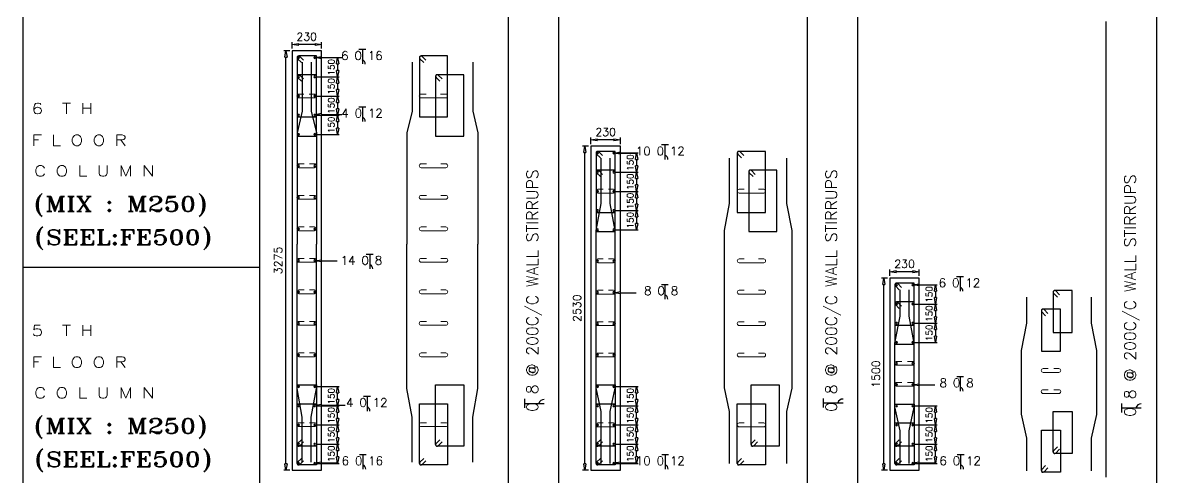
# Model space of a CAD drawing. Header units: millimetres. Extents: x 331487 to 517269, y 198509 to 399936.
# Drawn here: x 380148 to 397853, y 234075 to 241179 of the extents above; entities that cross this region are included whole.
import ezdxf

# ---------------------------------------------------------------- set-up
doc = ezdxf.new("R2010")
doc.units = ezdxf.units.MM
doc.header["$MEASUREMENT"] = 0
doc.layers.add('BEAM', color=1, linetype='Continuous', lineweight=5)
for name, color, linetype in [('COLUMN', 6, 'Continuous'), ('FOOTING', 5, 'Continuous'), ('FOOTING-SCH', 3, 'Continuous')]:
    doc.layers.add(name, color=color, linetype=linetype)
doc.styles.add('RO', font='romans.shx', dxfattribs={"height": 125})
doc.styles.add('ROMANS', font='romans.shx')
doc.styles.add('ROMANT', font='ROMANT.shx')

# ---------------------------------------------------------------- blocks, each defined once
blk = doc.blocks.new('_ClosedBlank')
at = {"color": 0, "linetype": 'ByBlock', "lineweight": -2}
for p, q in [((-1, 0.17), (0, 0)), ((-1, 0.17), (-1, -0.17)), ((0, 0), (-1, -0.17))]:
    blk.add_line(p, q, dxfattribs=at)

msp = doc.modelspace()

# ---------------------------------------------------------------- linework, layer by layer
at = {"color": 1, "linetype": 'Continuous'}
for p, q in [((385399, 240763), (385506, 240763)), ((385453, 240763), (385453, 240533)), ((385399, 239865), (385506, 239865)), ((385453, 239865), (385453, 239634)), ((390125, 239273), (390232, 239273)), ((390179, 239273), (390179, 239042)), ((385514, 237563), (385622, 237563)), ((385568, 237563), (385568, 237333)), ((390124, 237090), (390231, 237090)), ((390177, 237090), (390177, 236860)), ((394733, 237213), (394841, 237213)), ((394787, 237213), (394787, 236983)), ((394736, 235650), (394843, 235650)), ((394789, 235650), (394789, 235420)), ((385472, 235342), (385579, 235342)), ((385526, 235342), (385526, 235111)), ((387988, 235159), (387988, 235300)), ((392657, 235166), (392657, 235307)), ((387988, 235229), (388293, 235229)), ((392657, 235237), (392961, 235237)), ((397313, 235090), (397313, 235231)), ((397313, 235161), (397618, 235161)), ((385406, 234433), (385513, 234433)), ((385459, 234433), (385459, 234203)), ((390129, 234433), (390236, 234433)), ((390182, 234433), (390182, 234203)), ((394742, 234433), (394849, 234433)), ((394796, 234433), (394796, 234203))]:
    msp.add_line(p, q, dxfattribs=at)
at = {"color": 8, "linetype": 'Continuous'}
msp.add_line((380148, 237357), (383848, 237357), dxfattribs=at)
at = {"color": 1, "linetype": 'Continuous'}
for centre, radius, start, end in [((385437, 240537), 61.2, 355.5803, 75.6804), ((385437, 239639), 61.2, 355.5803, 75.6804), ((390163, 239047), 61.2, 355.5803, 75.6804), ((385553, 237338), 61.2, 355.5803, 75.6804), ((390162, 236864), 61.2, 355.5803, 75.6804), ((394772, 236987), 61.2, 355.5803, 75.6804), ((394774, 235424), 61.2, 355.5803, 75.6804), ((385511, 235116), 61.2, 355.5803, 75.6804), ((388286, 235209), 80.7, 85.5803, 165.6804), ((392955, 235217), 80.7, 85.5803, 165.6804), ((397612, 235141), 80.7, 85.5803, 165.6804), ((385444, 234207), 61.2, 355.5803, 75.6804), ((390167, 234207), 61.2, 355.5803, 75.6804), ((394780, 234207), 61.2, 355.5803, 75.6804)]:
    msp.add_arc(centre, radius, start, end, dxfattribs=at)
at = {"layer": 'BEAM', "ltscale": 0.05}
for p, q in [((384461, 240063), (384541, 240063)), ((384461, 240003), (384704, 240003)), ((384704, 240063), (384624, 240063)), ((386371, 240063), (386451, 240063)), ((386371, 240003), (386754, 240003)), ((386754, 240063), (386674, 240063)), ((384462, 238973), (384542, 238973)), ((384462, 238913), (384706, 238913)), ((384706, 238973), (384626, 238973)), ((386372, 238973), (386452, 238973)), ((386372, 238913), (386756, 238913)), ((386756, 238973), (386676, 238973)), ((389132, 238576), (389212, 238576)), ((389132, 238516), (389375, 238516)), ((389375, 238576), (389295, 238576)), ((391338, 238576), (391418, 238576)), ((391338, 238516), (391721, 238516)), ((391721, 238576), (391641, 238576)), ((384462, 238481), (384542, 238481)), ((384462, 238421), (384706, 238421)), ((384706, 238481), (384626, 238481)), ((386372, 238481), (386452, 238481)), ((386372, 238421), (386756, 238421)), ((386756, 238481), (386676, 238481)), ((384462, 237988), (384542, 237988)), ((384706, 237988), (384626, 237988)), ((386372, 237988), (386452, 237988)), ((386756, 237988), (386676, 237988)), ((384462, 237928), (384706, 237928)), ((386372, 237928), (386756, 237928)), ((384462, 237496), (384542, 237496)), ((384462, 237436), (384706, 237436)), ((384706, 237496), (384626, 237496)), ((386372, 237496), (386452, 237496)), ((386372, 237436), (386756, 237436)), ((386756, 237496), (386676, 237496)), ((389132, 237487), (389212, 237487)), ((389132, 237427), (389375, 237427)), ((389375, 237487), (389295, 237487)), ((391338, 237487), (391418, 237487)), ((391338, 237427), (391721, 237427)), ((391721, 237487), (391641, 237487)), ((384462, 237003), (384542, 237003)), ((384462, 236943), (384706, 236943)), ((384706, 237003), (384626, 237003)), ((386372, 237003), (386452, 237003)), ((386372, 236943), (386756, 236943)), ((386756, 237003), (386676, 237003)), ((389132, 236997), (389212, 236997)), ((389132, 236937), (389375, 236937)), ((389375, 236997), (389295, 236997)), ((391338, 236997), (391418, 236997)), ((391338, 236937), (391721, 236937)), ((391721, 236997), (391641, 236997)), ((384462, 236511), (384542, 236511)), ((384462, 236451), (384706, 236451)), ((384706, 236511), (384626, 236511)), ((386372, 236511), (386452, 236511)), ((386372, 236451), (386756, 236451)), ((386756, 236511), (386676, 236511)), ((389132, 236507), (389212, 236507)), ((389132, 236447), (389375, 236447)), ((389375, 236507), (389295, 236507)), ((391338, 236507), (391418, 236507)), ((391338, 236447), (391721, 236447)), ((391721, 236507), (391641, 236507)), ((384462, 236018), (384542, 236018)), ((384706, 236018), (384626, 236018)), ((386372, 236018), (386452, 236018)), ((386756, 236018), (386676, 236018)), ((389132, 236017), (389212, 236017)), ((389375, 236017), (389295, 236017)), ((391338, 236017), (391418, 236017)), ((391721, 236017), (391641, 236017)), ((384462, 235958), (384706, 235958)), ((386372, 235958), (386756, 235958)), ((389132, 235957), (389375, 235957)), ((391338, 235957), (391721, 235957)), ((393800, 235887), (393880, 235887)), ((394044, 235887), (393964, 235887)), ((393800, 235827), (394044, 235827)), ((396086, 235774), (396166, 235774)), ((396086, 235714), (396330, 235714)), ((396330, 235774), (396250, 235774)), ((393800, 235557), (393880, 235557)), ((393800, 235497), (394044, 235497)), ((394044, 235557), (393964, 235557)), ((396086, 235444), (396166, 235444)), ((396086, 235384), (396330, 235384)), ((396330, 235444), (396250, 235444)), ((384462, 234928), (384542, 234928)), ((384462, 234868), (384706, 234868)), ((384706, 234928), (384626, 234928)), ((386372, 234928), (386452, 234928)), ((386372, 234868), (386756, 234868)), ((386756, 234928), (386676, 234928)), ((389132, 234924), (389212, 234924)), ((389132, 234864), (389375, 234864)), ((389375, 234924), (389295, 234924)), ((391338, 234924), (391418, 234924)), ((391338, 234864), (391721, 234864)), ((391721, 234924), (391641, 234924))]:
    msp.add_line(p, q, dxfattribs=at)
for centre, start, end in [((384461, 240033), 90, 270), ((384704, 240033), 270, 90), ((386371, 240033), 90, 270), ((386754, 240033), 270, 90), ((384462, 238943), 90, 270), ((384706, 238943), 270, 90), ((386372, 238943), 90, 270), ((386756, 238943), 270, 90), ((389132, 238546), 90, 270), ((389375, 238546), 270, 90), ((391338, 238546), 90, 270), ((391721, 238546), 270, 90), ((384462, 238451), 90, 270), ((384706, 238451), 270, 90), ((386372, 238451), 90, 270), ((386756, 238451), 270, 90), ((384462, 237958), 90, 270), ((384706, 237958), 270, 90), ((386372, 237958), 90, 270), ((386756, 237958), 270, 90), ((384462, 237466), 90, 270), ((384706, 237466), 270, 90), ((386372, 237466), 90, 270), ((386756, 237466), 270, 90), ((389132, 237457), 90, 270), ((389375, 237457), 270, 90), ((391338, 237457), 90, 270), ((391721, 237457), 270, 90), ((384462, 236973), 90, 270), ((384706, 236973), 270, 90), ((386372, 236973), 90, 270), ((386756, 236973), 270, 90), ((389132, 236967), 90, 270), ((389375, 236967), 270, 90), ((391338, 236967), 90, 270), ((391721, 236967), 270, 90), ((384462, 236481), 90, 270), ((384706, 236481), 270, 90), ((386372, 236481), 90, 270), ((386756, 236481), 270, 90), ((389132, 236477), 90, 270), ((389375, 236477), 270, 90), ((391338, 236477), 90, 270), ((391721, 236477), 270, 90), ((384462, 235988), 90, 270), ((384706, 235988), 270, 90), ((386372, 235988), 90, 270), ((386756, 235988), 270, 90), ((389132, 235987), 90, 270), ((389375, 235987), 270, 90), ((391338, 235987), 90, 270), ((391721, 235987), 270, 90), ((393800, 235857), 90, 270), ((394044, 235857), 270, 90), ((396086, 235744), 90, 270), ((396330, 235744), 270, 90), ((393800, 235527), 90, 270), ((394044, 235527), 270, 90), ((396086, 235414), 90, 270), ((396330, 235414), 270, 90), ((384462, 234898), 90, 270), ((384706, 234898), 270, 90), ((386372, 234898), 90, 270), ((386756, 234898), 270, 90), ((389132, 234894), 90, 270), ((389375, 234894), 270, 90), ((391338, 234894), 90, 270), ((391721, 234894), 270, 90)]:
    msp.add_arc(centre, 30, start, end, dxfattribs=at)
at = {"layer": 'COLUMN'}
for p, q in [((384814, 240738), (384354, 240738)), ((384354, 240738), (384354, 234188)), ((384814, 234188), (384814, 240738)), ((389482, 239248), (389022, 239248)), ((389022, 239248), (389022, 234188)), ((389482, 234188), (389482, 239248)), ((394151, 237188), (393691, 237188)), ((393691, 237188), (393691, 234188)), ((394151, 234188), (394151, 237188)), ((384354, 234188), (384814, 234188)), ((389022, 234188), (389482, 234188)), ((393691, 234188), (394151, 234188))]:
    msp.add_line(p, q, dxfattribs=at)
at = {"layer": 'COLUMN', "color": 3}
for p, q in [((384434, 240633), (384434, 239708)), ((384441, 240616), (384501, 240556)), ((384734, 240658), (384459, 240658)), ((384536, 240591), (384477, 240651)), ((384734, 239708), (384734, 240658)), ((386344, 240633), (386344, 239708)), ((386351, 240616), (386411, 240556)), ((386784, 240658), (386369, 240658)), ((386446, 240591), (386387, 240651)), ((386784, 239708), (386784, 240658)), ((384515, 240564), (384515, 239794)), ((384653, 240564), (384653, 239794)), ((386230, 240564), (386230, 239794)), ((387177, 240564), (387177, 239794)), ((384434, 240341), (384434, 239408)), ((384441, 240323), (384501, 240263)), ((384734, 240366), (384459, 240366)), ((384536, 240299), (384477, 240358)), ((384734, 239408), (384734, 240366)), ((386596, 240341), (386596, 239408)), ((386603, 240323), (386663, 240263)), ((387036, 240366), (386621, 240366)), ((386698, 240299), (386638, 240358)), ((387036, 239408), (387036, 240366)), ((384515, 239794), (384434, 239460)), ((384653, 239794), (384734, 239460)), ((386230, 239794), (386149, 239460)), ((387177, 239794), (387258, 239460)), ((384434, 239708), (384734, 239708)), ((386344, 239708), (386784, 239708)), ((384434, 239460), (384434, 237717)), ((384434, 239408), (384734, 239408)), ((384734, 239460), (384734, 237717)), ((386149, 239460), (386149, 237717)), ((386596, 239408), (387036, 239408)), ((387258, 239460), (387258, 237717)), ((389102, 239143), (389102, 238214)), ((389110, 239126), (389170, 239066)), ((389402, 239168), (389127, 239168)), ((389205, 239101), (389145, 239161)), ((389184, 238355), (389184, 239062)), ((389321, 238355), (389321, 239062)), ((389402, 238214), (389402, 239168)), ((391188, 238355), (391188, 239062)), ((391308, 239143), (391308, 238214)), ((391315, 239126), (391375, 239066)), ((391748, 239168), (391333, 239168)), ((391410, 239101), (391351, 239161)), ((391748, 238214), (391748, 239168)), ((392082, 238355), (392082, 239062)), ((389102, 238851), (389102, 237917)), ((389402, 238876), (389127, 238876)), ((389205, 238809), (389145, 238868)), ((389402, 237917), (389402, 238876)), ((391488, 238851), (391488, 237917)), ((391928, 238876), (391513, 238876)), ((391590, 238809), (391530, 238868)), ((391928, 237917), (391928, 238876)), ((389110, 238833), (389170, 238773)), ((391495, 238833), (391555, 238773)), ((389102, 237929), (389184, 238355)), ((389402, 237929), (389321, 238355)), ((391106, 237929), (391188, 238355)), ((392163, 237929), (392082, 238355)), ((389102, 238214), (389402, 238214)), ((391308, 238214), (391748, 238214)), ((389102, 235475), (389102, 237929)), ((389102, 237917), (389402, 237917)), ((389402, 235469), (389402, 237929)), ((391106, 235475), (391106, 237929)), ((391488, 237917), (391928, 237917)), ((392163, 235469), (392163, 237929)), ((384434, 235462), (384434, 237717)), ((384734, 235462), (384734, 237717)), ((386149, 235462), (386149, 237717)), ((387258, 235462), (387258, 237717)), ((393771, 237083), (393771, 236454)), ((394071, 237108), (393796, 237108)), ((393873, 237041), (393813, 237101)), ((394071, 236454), (394071, 237108)), ((393778, 237066), (393838, 237006)), ((393852, 236595), (393852, 237002)), ((393990, 236595), (393990, 237002)), ((396240, 236970), (396240, 236340)), ((396248, 236952), (396308, 236892)), ((396540, 236995), (396265, 236995)), ((396343, 236928), (396283, 236988)), ((396540, 236340), (396540, 236995)), ((393771, 236791), (393771, 236157)), ((393778, 236773), (393838, 236713)), ((394071, 236816), (393796, 236816)), ((393873, 236749), (393813, 236808)), ((394071, 236157), (394071, 236816)), ((395829, 236482), (395829, 236889)), ((396840, 236482), (396840, 236889)), ((393771, 236169), (393852, 236595)), ((394071, 236169), (393990, 236595)), ((396057, 236677), (396057, 236044)), ((396064, 236660), (396124, 236600)), ((396357, 236702), (396082, 236702)), ((396159, 236635), (396100, 236695)), ((396357, 236044), (396357, 236702)), ((393771, 236454), (394071, 236454)), ((395748, 236056), (395829, 236482)), ((396921, 236056), (396840, 236482)), ((396240, 236340), (396540, 236340)), ((393771, 235175), (393771, 236169)), ((393771, 236157), (394071, 236157)), ((394071, 235169), (394071, 236169)), ((395748, 235062), (395748, 236056)), ((396057, 236044), (396357, 236044)), ((396921, 235056), (396921, 236056)), ((384434, 234586), (384434, 235519)), ((384434, 235519), (384734, 235519)), ((384734, 235519), (384734, 234561)), ((386596, 234586), (386596, 235519)), ((386596, 235519), (387036, 235519)), ((387036, 235519), (387036, 234561)), ((389102, 234586), (389102, 235519)), ((389102, 235519), (389402, 235519)), ((389402, 235519), (389402, 234561)), ((391523, 234586), (391523, 235519)), ((391523, 235519), (391963, 235519)), ((391963, 235519), (391963, 234561)), ((384515, 235014), (384434, 235462)), ((384653, 235014), (384734, 235462)), ((386230, 235014), (386149, 235462)), ((387177, 235014), (387258, 235462)), ((389184, 235101), (389102, 235475)), ((389321, 235101), (389402, 235469)), ((391188, 235101), (391106, 235475)), ((392082, 235101), (392163, 235469)), ((384434, 234293), (384434, 235221)), ((384434, 235221), (384734, 235221)), ((384734, 235221), (384734, 234268)), ((386344, 234293), (386344, 235221)), ((386344, 235221), (386784, 235221)), ((386784, 235221), (386784, 234268)), ((389102, 234293), (389102, 235225)), ((389102, 235225), (389402, 235225)), ((389402, 235225), (389402, 234268)), ((391308, 234293), (391308, 235225)), ((391308, 235225), (391748, 235225)), ((391748, 235225), (391748, 234268)), ((393771, 234586), (393771, 235219)), ((393771, 235219), (394071, 235219)), ((393852, 234801), (393771, 235175)), ((393990, 234801), (394071, 235169)), ((394071, 235219), (394071, 234561)), ((384515, 234313), (384515, 235014)), ((384653, 234313), (384653, 235014)), ((386230, 234313), (386230, 235014)), ((387177, 234313), (387177, 235014)), ((389184, 234292), (389184, 235101)), ((389321, 234292), (389321, 235101)), ((391188, 234292), (391188, 235101)), ((392082, 234292), (392082, 235101)), ((395829, 234688), (395748, 235062)), ((396240, 234472), (396240, 235105)), ((396240, 235105), (396540, 235105)), ((396540, 235105), (396540, 234447)), ((396840, 234688), (396921, 235056)), ((393771, 234293), (393771, 234925)), ((393771, 234925), (394071, 234925)), ((393852, 234292), (393852, 234801)), ((393990, 234292), (393990, 234801)), ((394071, 234925), (394071, 234268)), ((396057, 234180), (396057, 234812)), ((396057, 234812), (396357, 234812)), ((396357, 234812), (396357, 234155)), ((384441, 234603), (384501, 234663)), ((384536, 234628), (384477, 234568)), ((386603, 234603), (386663, 234663)), ((386698, 234628), (386638, 234568)), ((389110, 234603), (389170, 234663)), ((389205, 234628), (389145, 234568)), ((391530, 234603), (391590, 234663)), ((391625, 234628), (391566, 234568)), ((393778, 234603), (393838, 234663)), ((393873, 234628), (393813, 234568)), ((395829, 234179), (395829, 234688)), ((396840, 234179), (396840, 234688)), ((384734, 234561), (384459, 234561)), ((387036, 234561), (386621, 234561)), ((389402, 234561), (389127, 234561)), ((391963, 234561), (391548, 234561)), ((394071, 234561), (393796, 234561)), ((396248, 234490), (396308, 234550)), ((396540, 234447), (396265, 234447)), ((396343, 234514), (396283, 234455)), ((384441, 234311), (384501, 234371)), ((384734, 234268), (384459, 234268)), ((384536, 234335), (384477, 234276)), ((386351, 234311), (386411, 234371)), ((386784, 234268), (386369, 234268)), ((386446, 234335), (386387, 234276)), ((389110, 234311), (389170, 234371)), ((389402, 234268), (389127, 234268)), ((389205, 234335), (389145, 234276)), ((391315, 234311), (391375, 234371)), ((391748, 234268), (391333, 234268)), ((391410, 234335), (391351, 234276)), ((393778, 234311), (393838, 234371)), ((394071, 234268), (393796, 234268)), ((393873, 234335), (393813, 234276)), ((396064, 234198), (396124, 234258)), ((396357, 234155), (396082, 234155)), ((396159, 234222), (396100, 234162))]:
    msp.add_line(p, q, dxfattribs=at)
at = {"layer": 'COLUMN', "color": 4}
for points in [[(384815, 240632), (385131, 240632)], [(384815, 239746), (385131, 239746)], [(389483, 239142), (389727, 239142)], [(384815, 237458), (385059, 237458)], [(394151, 237082), (394396, 237082)], [(389483, 236959), (389727, 236959)], [(394151, 235519), (394396, 235519)], [(384815, 235203), (385185, 235203)], [(384815, 234302), (385070, 234302)], [(389483, 234302), (389738, 234302)], [(394151, 234302), (394406, 234302)]]:
    msp.add_lwpolyline(points, dxfattribs=at)
at = {"layer": 'COLUMN', "color": 3}
for centre, start, end in [((384459, 240633), 45, 180), ((384459, 240633), 90, 225), ((386369, 240633), 45, 180), ((386369, 240633), 90, 225), ((384459, 240341), 45, 180), ((384459, 240341), 90, 225), ((386621, 240341), 45, 180), ((386621, 240341), 90, 225), ((389127, 239143), 45, 180), ((389127, 239143), 90, 225), ((391333, 239143), 45, 180), ((391333, 239143), 90, 225), ((389127, 238851), 45, 180), ((389127, 238851), 90, 225), ((391513, 238851), 45, 180), ((391513, 238851), 90, 225), ((393796, 237083), 45, 180), ((393796, 237083), 90, 225), ((396265, 236970), 45, 180), ((396265, 236970), 90, 225), ((393796, 236791), 45, 180), ((393796, 236791), 90, 225), ((396082, 236677), 45, 180), ((396082, 236677), 90, 225), ((384459, 234586), 135, 270), ((386621, 234586), 135, 270), ((389127, 234586), 135, 270), ((391548, 234586), 135, 270), ((393796, 234586), 135, 270), ((384459, 234586), 180, 315), ((386621, 234586), 180, 315), ((389127, 234586), 180, 315), ((391548, 234586), 180, 315), ((393796, 234586), 180, 315), ((396265, 234472), 135, 270), ((396265, 234472), 180, 315), ((384459, 234293), 135, 270), ((384459, 234293), 180, 315), ((386369, 234293), 135, 270), ((386369, 234293), 180, 315), ((389127, 234293), 135, 270), ((389127, 234293), 180, 315), ((391333, 234293), 135, 270), ((391333, 234293), 180, 315), ((393796, 234293), 135, 270), ((393796, 234293), 180, 315), ((396082, 234180), 135, 270), ((396082, 234180), 180, 315)]:
    msp.add_arc(centre, 25, start, end, dxfattribs=at)
at = {"layer": 'COLUMN', "color": 7}
for centre, start, end in [((384459, 240633), 0, 180), ((384459, 240633), 180, 0), ((384709, 240633), 0, 180), ((384709, 240633), 180, 0), ((384459, 240333), 0, 180), ((384459, 240333), 180, 0), ((384709, 240333), 0, 180), ((384709, 240333), 180, 0), ((384459, 240033), 0, 180), ((384459, 240033), 180, 0), ((384709, 240033), 0, 180), ((384709, 240033), 180, 0), ((384459, 239733), 0, 180), ((384459, 239733), 180, 0), ((384709, 239733), 0, 180), ((384709, 239733), 180, 0), ((384459, 239433), 0, 180), ((384459, 239433), 0, 180), ((384459, 239433), 180, 0), ((384459, 239433), 180, 0), ((384709, 239433), 0, 180), ((384709, 239433), 0, 180), ((384709, 239433), 180, 0), ((384709, 239433), 180, 0), ((389127, 239143), 0, 180), ((389127, 239143), 180, 0), ((389377, 239143), 0, 180), ((389377, 239143), 180, 0), ((384459, 238941), 0, 180), ((384459, 238941), 180, 0), ((384709, 238941), 0, 180), ((384709, 238941), 180, 0), ((389127, 238843), 0, 180), ((389127, 238843), 180, 0), ((389377, 238843), 0, 180), ((389377, 238843), 180, 0), ((389127, 238543), 0, 180), ((389127, 238543), 180, 0), ((389377, 238543), 0, 180), ((389377, 238543), 180, 0), ((384459, 238448), 0, 180), ((384459, 238448), 180, 0), ((384709, 238448), 0, 180), ((384709, 238448), 180, 0), ((389127, 238243), 0, 180), ((389127, 238243), 180, 0), ((389377, 238243), 0, 180), ((389377, 238243), 180, 0), ((384459, 237956), 0, 180), ((384459, 237956), 180, 0), ((384709, 237956), 0, 180), ((384709, 237956), 180, 0), ((389127, 237943), 0, 180), ((389377, 237943), 0, 180), ((389127, 237943), 180, 0), ((389377, 237943), 180, 0), ((384459, 237463), 0, 180), ((384459, 237463), 180, 0), ((384709, 237463), 0, 180), ((384709, 237463), 180, 0), ((389127, 237453), 0, 180), ((389127, 237453), 180, 0), ((389377, 237453), 0, 180), ((389377, 237453), 180, 0), ((393796, 237083), 0, 180), ((393796, 237083), 180, 0), ((394046, 237083), 0, 180), ((394046, 237083), 180, 0), ((384459, 236971), 0, 180), ((384459, 236971), 180, 0), ((384709, 236971), 0, 180), ((384709, 236971), 180, 0), ((389127, 236963), 0, 180), ((389127, 236963), 180, 0), ((389377, 236963), 0, 180), ((389377, 236963), 180, 0), ((393796, 236783), 0, 180), ((393796, 236783), 180, 0), ((394046, 236783), 0, 180), ((394046, 236783), 180, 0), ((384459, 236478), 0, 180), ((384459, 236478), 180, 0), ((384709, 236478), 0, 180), ((384709, 236478), 180, 0), ((389127, 236473), 0, 180), ((389127, 236473), 180, 0), ((389377, 236473), 0, 180), ((389377, 236473), 180, 0), ((393796, 236483), 0, 180), ((393796, 236483), 180, 0), ((394046, 236483), 0, 180), ((394046, 236483), 180, 0), ((393796, 236183), 0, 180), ((394046, 236183), 0, 180), ((393796, 236183), 180, 0), ((394046, 236183), 180, 0), ((384459, 235986), 0, 180), ((384459, 235986), 180, 0), ((384709, 235986), 0, 180), ((384709, 235986), 180, 0), ((389127, 235983), 0, 180), ((389127, 235983), 180, 0), ((389377, 235983), 0, 180), ((389377, 235983), 180, 0), ((393796, 235853), 0, 180), ((393796, 235853), 180, 0), ((394046, 235853), 0, 180), ((394046, 235853), 180, 0), ((384459, 235493), 0, 180), ((384459, 235493), 180, 0), ((384709, 235493), 0, 180), ((384709, 235493), 180, 0), ((389127, 235493), 0, 180), ((389127, 235493), 180, 0), ((389377, 235493), 0, 180), ((389377, 235493), 180, 0), ((393796, 235523), 0, 180), ((393796, 235523), 180, 0), ((394046, 235523), 0, 180), ((394046, 235523), 180, 0), ((384459, 235193), 0, 180), ((384459, 235193), 180, 0), ((384709, 235193), 0, 180), ((384709, 235193), 180, 0), ((389127, 235193), 0, 180), ((389127, 235193), 180, 0), ((389377, 235193), 0, 180), ((389377, 235193), 180, 0), ((393796, 235193), 0, 180), ((393796, 235193), 180, 0), ((394046, 235193), 0, 180), ((394046, 235193), 180, 0), ((384459, 234893), 0, 180), ((384459, 234893), 180, 0), ((384709, 234893), 0, 180), ((384709, 234893), 180, 0), ((389127, 234893), 0, 180), ((389127, 234893), 180, 0), ((389377, 234893), 0, 180), ((389377, 234893), 180, 0), ((393796, 234893), 0, 180), ((393796, 234893), 180, 0), ((394046, 234893), 0, 180), ((394046, 234893), 180, 0), ((384459, 234593), 0, 180), ((384459, 234593), 180, 0), ((384709, 234593), 0, 180), ((384709, 234593), 180, 0), ((389127, 234593), 0, 180), ((389127, 234593), 180, 0), ((389377, 234593), 0, 180), ((389377, 234593), 180, 0), ((393796, 234593), 0, 180), ((393796, 234593), 180, 0), ((394046, 234593), 0, 180), ((394046, 234593), 180, 0), ((384459, 234293), 0, 180), ((384459, 234293), 180, 0), ((384709, 234293), 0, 180), ((384709, 234293), 180, 0), ((389127, 234293), 0, 180), ((389127, 234293), 180, 0), ((389377, 234293), 0, 180), ((389377, 234293), 180, 0), ((393796, 234293), 0, 180), ((393796, 234293), 180, 0), ((394046, 234293), 0, 180), ((394046, 234293), 180, 0)]:
    msp.add_arc(centre, 12.6, start, end, dxfattribs=at)
at = {"layer": 'FOOTING', "color": 4}
for p, q in [((384354, 240773), (384354, 240873)), ((384714, 240838), (384454, 240838)), ((384814, 240773), (384814, 240873)), ((384319, 240738), (384224, 240738)), ((384259, 234288), (384259, 240638)), ((384734, 240633), (385092, 240633)), ((385067, 240533), (385067, 240433)), ((384734, 240333), (385092, 240333)), ((384734, 240333), (385092, 240333)), ((385067, 240233), (385067, 240133)), ((384734, 240033), (385092, 240033)), ((384734, 240033), (385092, 240033)), ((385067, 239933), (385067, 239833)), ((384734, 239733), (385092, 239733)), ((384734, 239733), (385092, 239733)), ((385067, 239633), (385067, 239533)), ((384734, 239433), (385092, 239433)), ((389022, 239283), (389022, 239383)), ((389482, 239283), (389482, 239383)), ((388987, 239248), (388893, 239248)), ((389382, 239348), (389122, 239348)), ((388928, 234288), (388928, 239148)), ((389402, 239143), (389761, 239143)), ((389736, 239043), (389736, 238943)), ((389402, 238843), (389761, 238843)), ((389402, 238843), (389761, 238843)), ((389736, 238743), (389736, 238643)), ((389402, 238543), (389761, 238543)), ((389402, 238543), (389761, 238543)), ((389736, 238443), (389736, 238343)), ((389402, 238243), (389761, 238243)), ((389402, 238243), (389761, 238243)), ((389736, 238143), (389736, 238043)), ((389402, 237943), (389761, 237943)), ((393691, 237223), (393691, 237323)), ((394051, 237288), (393791, 237288)), ((394151, 237223), (394151, 237323)), ((393656, 237188), (393561, 237188)), ((393596, 234288), (393596, 237088)), ((394071, 237083), (394429, 237083)), ((394404, 236983), (394404, 236883)), ((394071, 236783), (394429, 236783)), ((394071, 236783), (394429, 236783)), ((394404, 236683), (394404, 236583)), ((394071, 236483), (394429, 236483)), ((394071, 236483), (394429, 236483)), ((394404, 236383), (394404, 236283)), ((394071, 236183), (394429, 236183)), ((384734, 235493), (385092, 235493)), ((389402, 235493), (389761, 235493)), ((385067, 235293), (385067, 235393)), ((389736, 235293), (389736, 235393)), ((384734, 235193), (385092, 235193)), ((384734, 235193), (385092, 235193)), ((389402, 235193), (389761, 235193)), ((389402, 235193), (389761, 235193)), ((394071, 235193), (394429, 235193)), ((385067, 234993), (385067, 235093)), ((389736, 234993), (389736, 235093)), ((394404, 234993), (394404, 235093)), ((384734, 234893), (385092, 234893)), ((384734, 234893), (385092, 234893)), ((385067, 234693), (385067, 234793)), ((389402, 234893), (389761, 234893)), ((389402, 234893), (389761, 234893)), ((389736, 234693), (389736, 234793)), ((394071, 234893), (394429, 234893)), ((394071, 234893), (394429, 234893)), ((394404, 234693), (394404, 234793)), ((384734, 234593), (385092, 234593)), ((384734, 234593), (385092, 234593)), ((389402, 234593), (389761, 234593)), ((389402, 234593), (389761, 234593)), ((394071, 234593), (394429, 234593)), ((394071, 234593), (394429, 234593)), ((385067, 234393), (385067, 234493)), ((389736, 234393), (389736, 234493)), ((394404, 234393), (394404, 234493)), ((384734, 234293), (385092, 234293)), ((389402, 234293), (389761, 234293)), ((394071, 234293), (394429, 234293)), ((384319, 234188), (384224, 234188)), ((388987, 234188), (388893, 234188)), ((393656, 234188), (393561, 234188))]:
    msp.add_line(p, q, dxfattribs=at)
at = {"layer": 'FOOTING-SCH', "color": 8, "linetype": 'Continuous'}
for p, q in [((380148, 264824), (380148, 202508)), ((383848, 264824), (383848, 202508)), ((388516, 264824), (388516, 202508)), ((393184, 264824), (393184, 202508)), ((397853, 264824), (397853, 202508)), ((387735, 205076), (387735, 255444)), ((392403, 212706), (392403, 255444)), ((397071, 234075), (397071, 241198))]:
    msp.add_line(p, q, dxfattribs=at)

# ---------------------------------------------------------------- block references
at = {"layer": 'COLUMN', "color": 4, "xscale": 100, "yscale": 100, "zscale": 100, "rotation": 180}
for p in [(384715, 240632), (384715, 239746), (389383, 239142), (384715, 237458), (394051, 237082), (389383, 236959), (394051, 235519), (384715, 235203), (384715, 234302), (389383, 234302), (394051, 234302)]:
    msp.add_blockref('_ClosedBlank', p, dxfattribs=at)
at = {"layer": 'FOOTING', "color": 4, "xscale": 100, "yscale": 100, "zscale": 100}
for p, rotation in [((384354, 240838), 180), ((384259, 240738), 90), ((385067, 240633), 90), ((385067, 240333), 270), ((385067, 240333), 90), ((385067, 240033), 270), ((385067, 240033), 90), ((385067, 239733), 270), ((385067, 239733), 90), ((385067, 239433), 270), ((388928, 239248), 90), ((389022, 239348), 180), ((389736, 239143), 90), ((389736, 238843), 270), ((389736, 238843), 90), ((389736, 238543), 270), ((389736, 238543), 90), ((389736, 238243), 270), ((389736, 238243), 90), ((389736, 237943), 270), ((393691, 237288), 180), ((393596, 237188), 90), ((394404, 237083), 90), ((394404, 236783), 270), ((394404, 236783), 90), ((394404, 236483), 270), ((394404, 236483), 90), ((394404, 236183), 270), ((385067, 235493), 90), ((389736, 235493), 90), ((385067, 235193), 270), ((385067, 235193), 90), ((389736, 235193), 270), ((389736, 235193), 90), ((394404, 235193), 90), ((385067, 234893), 270), ((389736, 234893), 270), ((394404, 234893), 270), ((385067, 234893), 90), ((389736, 234893), 90), ((394404, 234893), 90), ((385067, 234593), 270), ((385067, 234593), 90), ((389736, 234593), 270), ((389736, 234593), 90), ((394404, 234593), 270), ((394404, 234593), 90), ((384259, 234188), 270), ((385067, 234293), 270), ((388928, 234188), 270), ((389736, 234293), 270), ((393596, 234188), 270), ((394404, 234293), 270)]:
    msp.add_blockref('_ClosedBlank', p, dxfattribs=dict(at, rotation=rotation))
for p in [(384814, 240838), (389482, 239348), (394151, 237288)]:
    msp.add_blockref('_ClosedBlank', p, dxfattribs=at)

# ---------------------------------------------------------------- texts
at = {"color": 3, "linetype": 'Continuous', "style": 'ROMANT', "width": 1.25}
for s, p in [('6  T H ', (380287, 239753)), ('F L O O R', (380287, 239257)), ('C O L U M N', (380325, 238778)), ('5  T H', (380287, 236284)), ('F L O O R', (380287, 235789)), ('C O L U M N', (380325, 235310))]:
    msp.add_text(s, height=169.2, dxfattribs=at).set_placement(p)
at = {"color": 230, "linetype": 'Continuous', "style": 'ROMANT', "width": 1.25}
for s, p in [('(MIX : M250)', (380325, 238228)), ('(SEEL:FE500)', (380335, 237709)), ('(MIX : M250)', (380325, 234759)), ('(SEEL:FE500)', (380335, 234240))]:
    msp.add_text(s, height=235, dxfattribs=at).set_placement(p)
at = {"layer": 'COLUMN', "color": 1, "style": 'ROMANS'}
for s, p in [('6 0 16', (385121, 240596)), ('4 0 12', (385124, 239698)), ('10 0 12', (389725, 239106)), ('14 0 8', (385115, 237397)), ('6 0 12', (394454, 237046)), ('8 0 8', (389853, 236923)), ('8 0 8', (394467, 235483)), ('4 0 12', (385198, 235175)), ('6 0 16', (385128, 234266)), ('10 0 12', (389725, 234266)), ('6 0 12', (394465, 234266))]:
    msp.add_text(s, height=135, dxfattribs=at).set_placement(p)
for p in [(388196, 234976), (392864, 234976), (397532, 234898)]:
    msp.add_text(' 0 8 @ 200C/C WALL STIRRUPS', height=178.2, rotation=90, dxfattribs=at).set_placement(p)
at = {"layer": 'FOOTING', "color": 3, "char_height": 125, "attachment_point": 5, "style": 'RO'}
for insert in [(384584, 240960), (389252, 239470), (393921, 237410)]:
    msp.add_mtext('230', dxfattribs=dict(at, insert=insert))
at = {"layer": 'FOOTING', "color": 3, "attachment_point": 5, "rotation": 90}
for s, insert, char_height, style in [('150', (384967, 240483), 100, 'ROMANS'), ('150', (384967, 240183), 100, 'ROMANS'), ('150', (384967, 239883), 100, 'ROMANS'), ('150', (384967, 239583), 100, 'ROMANS'), ('150', (389636, 238993), 100, 'ROMANS'), ('150', (389636, 238693), 100, 'ROMANS'), ('150', (389636, 238393), 100, 'ROMANS'), ('150', (389636, 238093), 100, 'ROMANS'), ('3275', (384137, 237463), 125, 'RO'), ('2530', (388805, 236718), 125, 'RO'), ('150', (394304, 236933), 100, 'ROMANS'), ('150', (394304, 236633), 100, 'ROMANS'), ('150', (394304, 236333), 100, 'ROMANS'), ('1500', (393473, 235688), 125, 'RO'), ('150', (384967, 235343), 100, 'ROMANS'), ('150', (389636, 235343), 100, 'ROMANS'), ('150', (384967, 235043), 100, 'ROMANS'), ('150', (389636, 235043), 100, 'ROMANS'), ('150', (394304, 235043), 100, 'ROMANS'), ('150', (384967, 234743), 100, 'ROMANS'), ('150', (389636, 234743), 100, 'ROMANS'), ('150', (394304, 234743), 100, 'ROMANS'), ('150', (384967, 234443), 100, 'ROMANS'), ('150', (389636, 234443), 100, 'ROMANS'), ('150', (394304, 234443), 100, 'ROMANS')]:
    msp.add_mtext(s, dxfattribs=dict(at, insert=insert, char_height=char_height, style=style))

doc.saveas('drawing.dxf')
